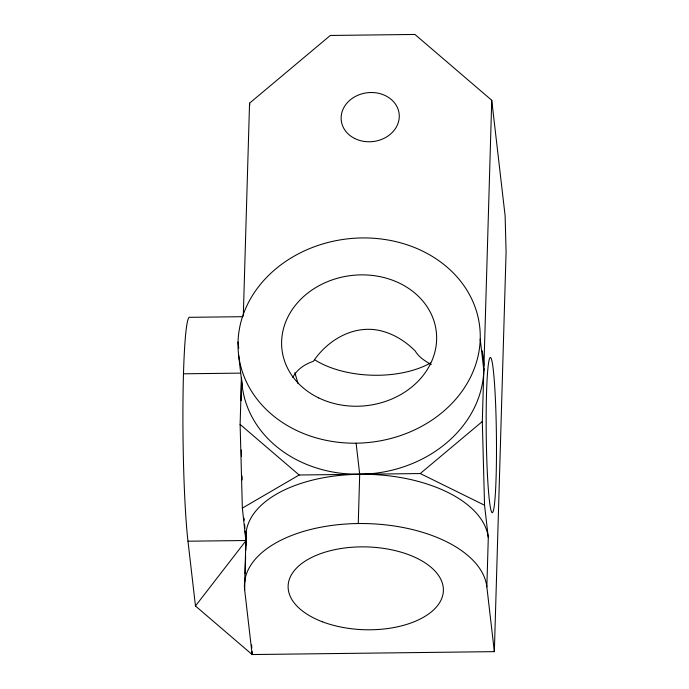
<?xml version="1.0" encoding="UTF-8"?>
<svg xmlns="http://www.w3.org/2000/svg" width="689" height="689" viewBox="0 0 689 689"><rect width="100%" height="100%" fill="white"/><g stroke="black" fill="none" stroke-linecap="round" stroke-linejoin="round"><path stroke-width="1.03" d="M246.326 544.775L242.356 508.12L240.117 424.424L241.494 377.383M243.295 316.113L249.556 103.186L330.307 35.466L414.924 34.45L491.748 100.275L505.123 215.881L506.088 251.941L494.349 651.639L252.148 654.55L195.469 605.984L187.976 541.209A121.367 7.949 89.3 0 1 182.964 402.574A121.367 7.949 89.3 0 1 189.854 317.319L242.597 316.69M244.707 581.301L246.154 532.046M251.976 651.355L252.148 654.55L244.655 589.767L244.939 580.129M245.12 573.704L245.628 556.574M245.818 550.149L246.102 540.512A121.367 7.949 89.3 0 1 245.146 531.176M244.655 589.767A121.367 64.723 1.7 0 1 358.254 523.537L359.701 474.282L356.11 443.182M494.349 651.639L486.847 586.864L488.294 537.601L484.548 505.218L482.309 421.513L491.748 100.275M292.799 377.529C296.856 369.399 304.926 364.068 313.383 361.329C327.223 340.624 352.019 325.621 377.486 330.091C391.92 332.727 404.839 340.581 415.123 350.865C419.041 357.41 424.984 360.958 431.245 364.559M195.469 605.984L246.102 540.512A121.367 64.723 1.7 0 1 359.701 474.282A121.367 64.723 1.7 0 1 488.294 537.601M242.356 508.12L299.155 475.005L420.256 473.55L482.309 421.513M183.489 373.808L240.547 373.119M187.976 541.209L246.102 540.512M420.256 473.55L484.548 505.218M240.117 424.424L299.155 475.005M298.096 383.627L294.849 372.68M480.224 339.109A121.367 102.36 -6.6 0 1 295.96 430.16A121.367 102.36 -6.6 0 1 301.188 252.415A121.367 102.36 -6.6 0 1 480.224 339.109L483.816 370.2M249.556 103.186L249.797 105.305M238.024 342.011L238.738 348.229M238.661 355.395L242.261 386.495M251.64 644.956L251.812 648.16M483.85 368.141A121.367 102.36 -6.6 0 1 364.576 474.135A121.367 102.36 -6.6 0 1 241.658 379.303M482.179 350.71A121.367 102.36 -6.6 0 1 483.842 366.074M244.896 528.351A121.367 7.949 89.3 0 1 244.578 524.398M244.259 520.247A121.367 7.949 89.3 0 1 244.121 518.292M242.158 479.871A121.367 7.949 89.3 0 1 242.02 475.875M241.477 456.325A121.367 7.949 89.3 0 1 241.357 450.02M241.107 400.8A121.367 7.949 89.3 0 1 241.477 378.356M358.254 523.537A121.367 64.723 1.7 0 1 486.847 586.864M430.582 362.948A77.676 41.426 1.7 0 1 314.666 359.787M318.697 397.906A77.676 65.515 -6.6 0 0 436.628 339.625A77.676 65.515 -6.6 0 0 322.039 284.144A77.676 65.515 -6.6 0 0 318.697 397.906M354.628 138.446A29.127 24.563 -6.6 0 0 399.25 117.208A29.127 24.563 -6.6 0 0 356.721 95.78A29.127 24.563 -6.6 0 0 354.628 138.446M322.374 621.771A77.676 41.426 1.7 0 0 443.216 592.807A77.676 41.426 1.7 0 0 331.659 550.373A77.676 41.426 1.7 0 0 322.374 621.771M486.52 393.522A77.676 5.09 89.3 0 0 492.041 512.59A77.676 5.09 89.3 0 0 495.382 398.828A77.676 5.09 89.3 0 0 486.52 393.522"/></g></svg>
